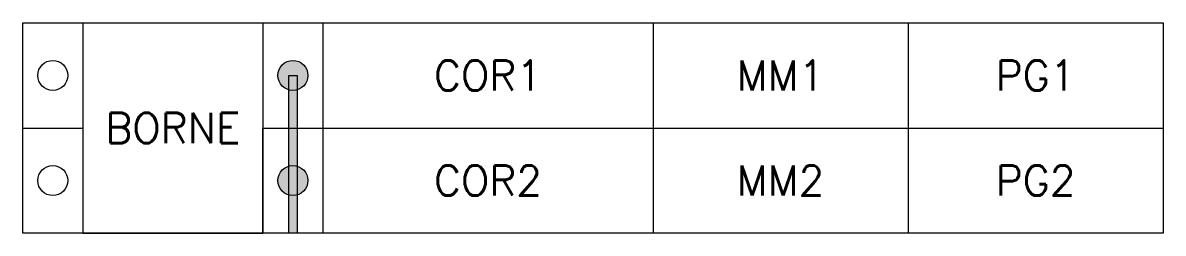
# Model space of a CAD drawing. Header units: millimetres. Extents: x 0 to 76, y -14 to 0.
import ezdxf
from ezdxf.enums import TextEntityAlignment as Align

# ---------------------------------------------------------------- set-up
doc = ezdxf.new("R2010")
doc.units = ezdxf.units.MM
doc.header["$MEASUREMENT"] = 0
doc.layers.get('0').update_dxf_attribs({"linetype": 'CONTINUOUS'})
doc.styles.add('romans', font='romans.shx', dxfattribs={"width": 0.9})

msp = doc.modelspace()

# ---------------------------------------------------------------- hatches: boundary and pattern name
at = {"linetype": 'Continuous'}
h = msp.add_hatch(color=256, dxfattribs=at)
edge = h.paths.add_edge_path()
edge.add_arc((18, -3.5), 1, 0, 360)
edge = h.paths.add_edge_path()
edge.add_arc((18, -10.5), 1, 0, 360)
msp.add_hatch(color=256, dxfattribs=at).paths.add_polyline_path([(17.725, -3.5), (18.275, -3.5), (18.275, -14), (17.725, -14)])

# ---------------------------------------------------------------- linework, layer by layer
for p, q in [((0, 0), (76, 0)), ((0, -14), (0, 0)), ((76, 0), (76, -14)), ((76, -14), (0, -14))]:
    msp.add_line(p, q, dxfattribs=at)
at = {"color": 7}
for p, q in [((16, 0), (16, -7)), ((16, -7), (16, -14))]:
    msp.add_line(p, q, dxfattribs=at)
for points in [[(4, 0), (4, -7)], [(20, 0), (20, -7)], [(42, 0), (42, -7)], [(59, 0), (59, -7)], [(4, -7), (4, -14)], [(20, -7), (20, -14)], [(42, -7), (42, -14)], [(59, -7), (59, -14)]]:
    msp.add_lwpolyline(points, dxfattribs=at)
at = {"linetype": 'Continuous'}
msp.add_lwpolyline([(17.725, -3.5), (18.275, -3.5), (18.275, -14), (17.725, -14)], close=True, dxfattribs=at)
msp.add_lwpolyline([(0, -7), (0, -7), (4, -7), (4, -14), (16, -14), (16, -7), (76, -7)], dxfattribs=at)
for centre in [(2, -3.5), (18, -3.5), (2, -10.5), (18, -10.5)]:
    msp.add_circle(centre, 1, dxfattribs=at)

# ---------------------------------------------------------------- texts
at = {"color": 7, "linetype": 'Continuous', "style": 'romans'}
for tag, p in [('COR1', (31, -3.5)), ('MM1', (50.5, -3.5)), ('PG1', (67.5, -3.5)), ('BORNE', (10, -7)), ('COR2', (31, -10.5)), ('MM2', (50.5, -10.5)), ('PG2', (67.5, -10.5))]:
    msp.add_attdef(tag, text='', height=2, dxfattribs=at).set_placement(p, align=Align.MIDDLE_CENTER)

doc.saveas('drawing.dxf')
